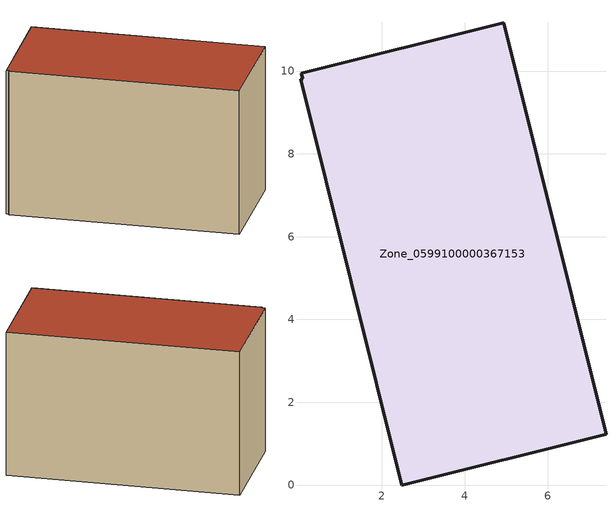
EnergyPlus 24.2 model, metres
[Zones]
Zone_0599100000367153
 floor ground (C_G): 0.06,9.94 4.94,11.16 7.41,1.23 2.47,0 0.03,9.8 0.09,9.81 z0
 wall outside (C_F): 7.41,1.23 4.94,11.16 0.06,9.94 0.09,9.81 0.03,9.8 2.47,0 7.41,1.23 z0:6.63
 roof outside (C_R): 4.94,11.16 0.06,9.94 0.09,9.81 0.03,9.8 2.47,0 7.41,1.23 z6.63
[BUILDING]
Pand.0599100000367153: North Axis=0; Terrain=City; Loads Convergence Tolerance Value=0.04; Temperature Convergence Tolerance Value=0.4; Solar Distribution=FullExterior; Maximum Number of Warmup Days=25; Minimum Number of Warmup Days=1
[Site:Location]
Rotterdam.The.Hague.AP_ZH_NLD Design_Conditions: Latitude=51.96; Longitude=4.45; Time Zone=1; Elevation=-4.5
[SITE:GROUNDTEMPERATURE:BUILDINGSURFACE]
18, 18, 18, 18, 18, 18, 18, 18, 18, 18, 18, 18
[MATERIAL] Thermal Absorptance=0.9; Solar Absorptance=0.7; Visible Absorptance=0.7
Name | Roughness | Thickness | Conductivity | Density | Specific Heat
G.TI.1992-2005 | MediumSmooth | 0.15 | 0.06 | 540 | 1210
F.TI.1992-2005 | Rough | 0.3 | 0.12 | 1920 | 840
R.TI.1992-2005 | MediumRough | 0.2 | 0.08 | 1500 | 1000
[CONSTRUCTION]
C_G: G.TI.1992-2005
C_F: F.TI.1992-2005
C_R: R.TI.1992-2005
[ZONE]
Zone_0599100000367153: Type=1; Multiplier=1; Ceiling Height=Autocalculate; Volume=Autocalculate; Floor Area=autocalculate; Part of Total Floor Area=Yes
[ZONEINFILTRATION:DESIGNFLOWRATE]
Infil_Zone_0599100000367153: Zone or ZoneList or Space or SpaceList=Zone_0599100000367153; Schedule=AlwaysOn; Design Flow Rate Calculation Method=Flow/Area; Flow Rate per Floor Area=0.0015; Constant Term Coefficient=1; Temperature Term Coefficient=0; Velocity Term Coefficient=0; Velocity Squared Term Coefficient=0
[HVACTEMPLATE:ZONE:IDEALLOADSAIRSYSTEM]
Zone_0599100000367153: Maximum Heating Supply Air Temperature=50; Minimum Cooling Supply Air Temperature=13; Maximum Heating Supply Air Humidity Ratio=0.0156; Minimum Cooling Supply Air Humidity Ratio=0.0077; Heating Limit=NoLimit; Cooling Limit=NoLimit; Dehumidification Control Type=ConstantSensibleHeatRatio; Cooling Sensible Heat Ratio=0.7; Dehumidification Setpoint=60; Humidification Control Type=None; Humidification Setpoint=30; Outdoor Air Method=None; Outdoor Air Flow Rate per Person=0.00944; Outdoor Air Flow Rate per Zone Floor Area=0; Outdoor Air Flow Rate per Zone=0; Demand Controlled Ventilation Type=None; Outdoor Air Economizer Type=NoEconomizer; Heat Recovery Type=None; Sensible Heat Recovery Effectiveness=0.7; Latent Heat Recovery Effectiveness=0.65
[ZONECONTROL:THERMOSTAT]
ThermostatControl_Zone_0599100000367153: Zone or ZoneList=Zone_0599100000367153; Control Type Schedule=DualSetpointControlType; Control 1=Thermostat_Zone_0599100000367153; Temperature Difference Between Cutout And Setpoint=0
[THERMOSTATSETPOINT:DUALSETPOINT]
Thermostat_Zone_0599100000367153: Heating Setpoint Temperature Schedule=HeatingSetpoint_Zone_0599100000367153; Cooling Setpoint Temperature Schedule=CoolingSetpoint_Zone_0599100000367153
[SCHEDULE:COMPACT]
HeatingSetpoint_Zone_0599100000367153: Through: 12/31, For: AllDays, Until: 24:00, 21
CoolingSetpoint_Zone_0599100000367153: Through: 12/31, For: AllDays, Until: 24:00, 24
DualSetpointControlType: Through: 12/31, For: AllDays, Until: 24:00, 4
AlwaysOn: Through: 12/31, For: AllDays, Until: 24:00, 1
